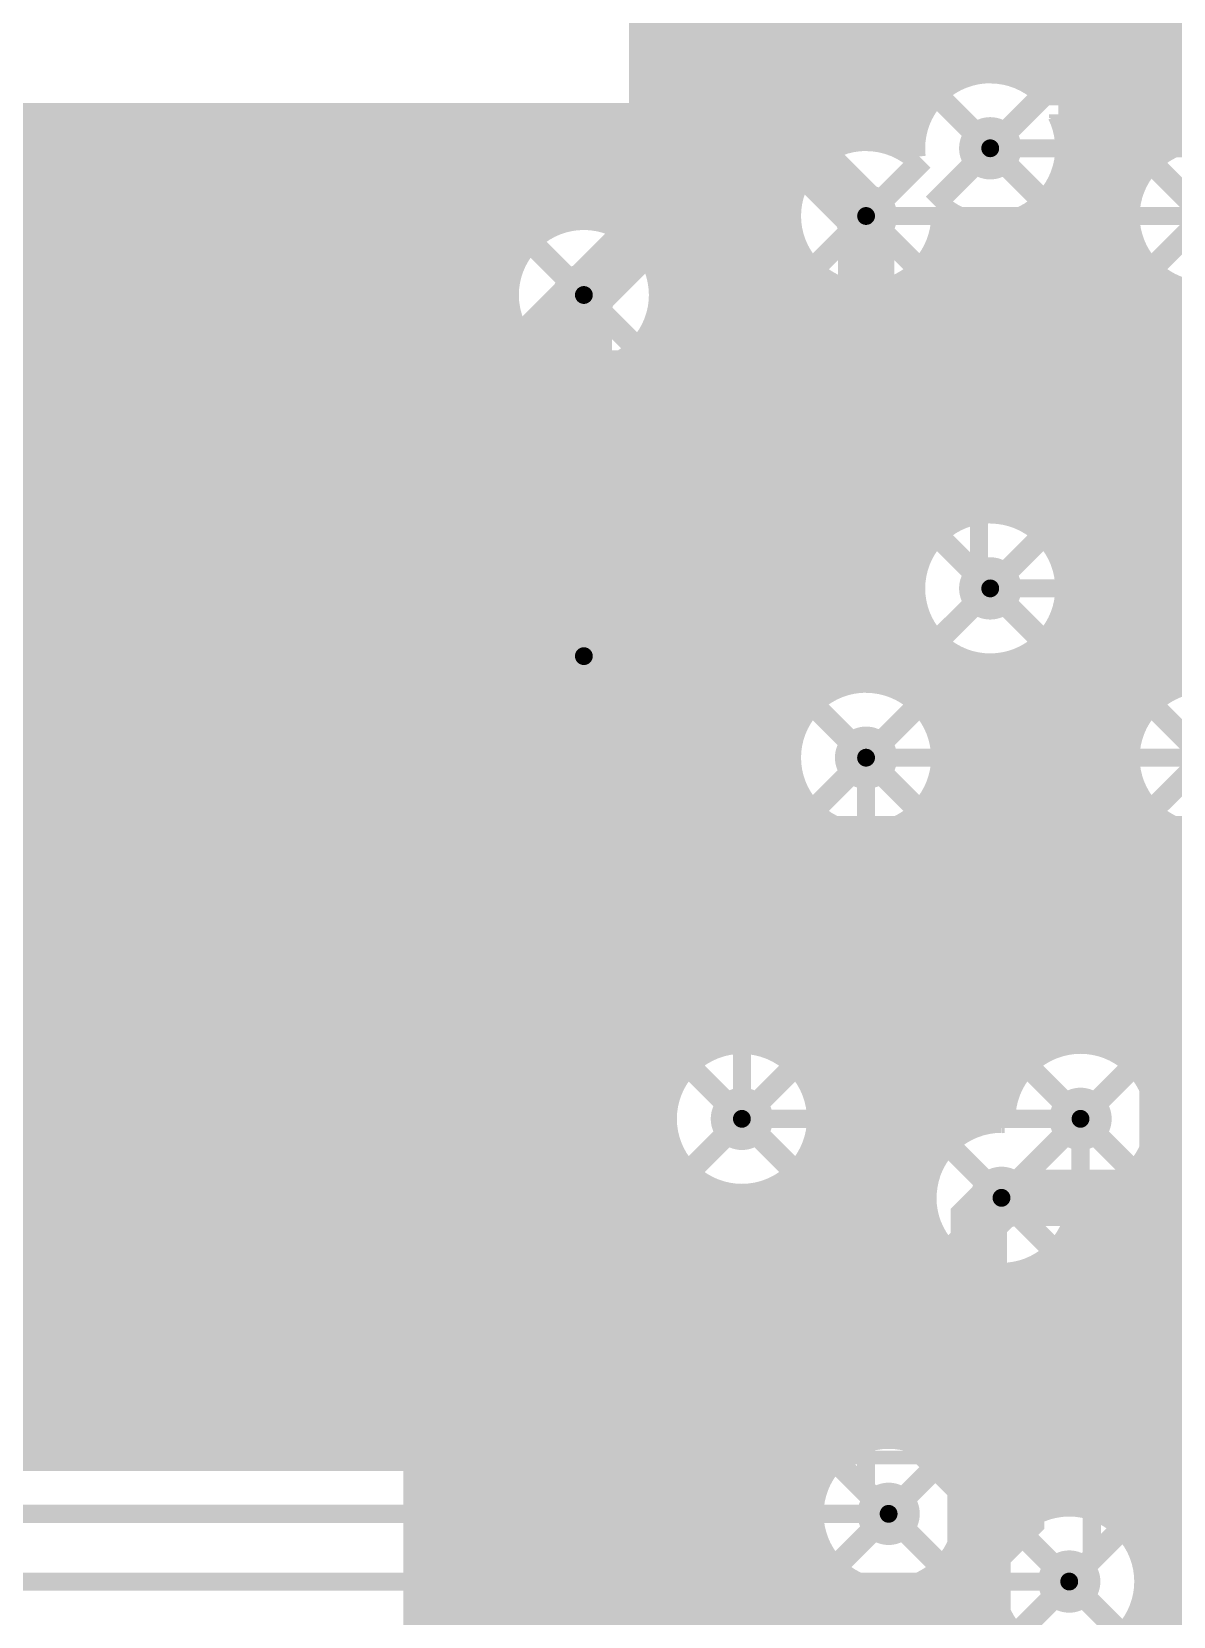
# Model space of a CAD drawing. Extents: x -18 to 155, y -91 to 215.
# Drawn here: x 41.41 to 54.26, y 134.61 to 152.44 of the extents above; entities that cross this region are included whole.
import ezdxf

# ---------------------------------------------------------------- set-up
doc = ezdxf.new("R2010")
doc.units = 0
doc.header["$MEASUREMENT"] = 0
doc.layers.get('0').update_dxf_attribs({"linetype": 'CONTINUOUS'})
for name, color, linetype in [('25-334-0_BOT', 7, 'CONTINUOUS'), ('25-334-0_DRD', 7, 'CONTINUOUS'), ('25-334-0_DRL', 2, 'CONTINUOUS'), ('25-334-0_IN1', 4, 'CONTINUOUS'), ('25-334-0_IN2', 3, 'CONTINUOUS'), ('25-334-0_SMT', 10, 'CONTINUOUS'), ('25-334-0_SPT', 14, 'CONTINUOUS'), ('25-334-0_SST', 12, 'CONTINUOUS'), ('25-334-0_TOP', 11, 'CONTINUOUS'), ('THRUHOLE_TAP', 15, 'CONTINUOUS')]:
    doc.layers.add(name, color=color, linetype=linetype)

# ---------------------------------------------------------------- blocks, each defined once
blk = doc.blocks.new('ROUND_67')
at = {"const_width": 0.35052}
blk.add_lwpolyline([(-0.17526, 0, 1), (0.17526, 0, 1)], format="xyb", close=True, dxfattribs=at)
blk = doc.blocks.new('ROUND_88')
at = {"const_width": 0.10033}
blk.add_lwpolyline([(-0.050164, 0, 1), (0.050164, 0, 1)], format="xyb", close=True, dxfattribs=at)
blk = doc.blocks.new('ROUND_89')
at = {"const_width": 0.10033}
blk.add_lwpolyline([(-0.050164, 0, 1), (0.050164, 0, 1)], format="xyb", close=True, dxfattribs=at)
blk = doc.blocks.new('ROUND_70')
at = {"const_width": 0.35052}
blk.add_lwpolyline([(-0.17526, 0, 1), (0.17526, 0, 1)], format="xyb", close=True, dxfattribs=at)
blk = doc.blocks.new('ROUND_72')
at = {"const_width": 0.35052}
blk.add_lwpolyline([(-0.17526, 0, 1), (0.17526, 0, 1)], format="xyb", close=True, dxfattribs=at)
blk = doc.blocks.new('RECTANGLE_5')
blk.add_solid([(0.4826, 0.4064), (0.4826, -0.4064), (-0.4826, 0.4064), (-0.4826, -0.4064)])
blk = doc.blocks.new('OBLONG_52')
at = {"const_width": 0.65024}
blk.add_lwpolyline([(0, 0.50038), (0, -0.50038)], dxfattribs=at)
at = {"const_width": 0.32512}
for points in [[(-0.16256, 0.50038, 1), (0.16256, 0.50038, 1)], [(-0.16256, -0.50038, 1), (0.16256, -0.50038, 1)]]:
    blk.add_lwpolyline(points, format="xyb", close=True, dxfattribs=at)
blk = doc.blocks.new('ROUND_77')
at = {"const_width": 0.10033}
blk.add_lwpolyline([(-0.050164, 0, 1), (0.050164, 0, 1)], format="xyb", close=True, dxfattribs=at)

msp = doc.modelspace()

# ---------------------------------------------------------------- linework, layer by layer
at = {"layer": '25-334-0_BOT'}
for points, const_width in [([(48.4632, 183.24576), (48.4632, 149.65934)], 0.254), ([(48.6918, 183.10352), (48.6918, 140.68806)], 0.254), ([(48.26, 182.499), (48.26, 150.876)], 0.254), ([(48.9204, 182.44058), (48.9204, 140.91666)], 0.254), ([(49.149, 182.18912), (49.149, 141.02588)], 0.254), ([(51.6636, 173.1645), (51.6636, 151.80056)], 0.254), ([(51.8922, 168.2115), (51.8922, 151.9301)], 0.254), ([(52.1208, 167.86098), (52.1208, 151.98344)], 0.254), ([(52.3494, 167.64254), (52.3494, 151.97328)], 0.254), ([(49.3776, 163.41344), (49.3776, 141.06398)], 0.254), ([(49.6062, 163.10356), (49.6062, 141.04112)], 0.254), ([(49.8348, 162.96132), (49.8348, 140.94968)], 0.254), ([(54.1782, 158.05912), (54.1782, 151.7396)], 0.254), ([(52.578, 157.8483), (52.578, 151.89708)], 0.254), ([(52.8066, 157.5689), (52.8066, 151.7396)], 0.254), ([(53.9496, 157.63748), (53.9496, 151.7396)], 0.254), ([(53.0352, 157.43936), (53.0352, 151.7396)], 0.254), ([(53.2638, 157.38856), (53.2638, 151.7396)], 0.254), ([(53.4924, 157.39872), (53.4924, 151.7396)], 0.254), ([(53.721, 157.47238), (53.721, 151.7396)], 0.254), ([(50.0634, 156.78658), (50.0634, 150.80742)], 0.254), ([(51.435, 156.64942), (51.435, 151.5237)], 0.254), ([(50.292, 156.53512), (50.292, 151.05888)], 0.254), ([(51.2064, 156.46908), (51.2064, 151.12238)], 0.254), ([(50.5206, 156.41574), (50.5206, 151.17826)], 0.254), ([(50.7492, 156.37002), (50.7492, 151.22398)], 0.254), ([(50.9778, 156.3878), (50.9778, 151.2062)], 0.254), ([(114.427, 152.5016), (48.26, 152.5016)], 0.254), ([(114.427, 152.273), (48.26, 152.273)], 0.254), ([(114.427, 152.0444), (48.26, 152.0444)], 0.254), ([(51.68138, 151.8158), (48.26, 151.8158)], 0.254), ([(56.50738, 151.8158), (52.71262, 151.8158)], 0.254), ([(56.41848, 151.7396), (52.79898, 151.7396)], 0.254), ([(51.47056, 151.5872), (48.26, 151.5872)], 0.254), ([(51.36896, 151.3586), (48.26, 151.3586)], 0.254), ([(50.4063, 151.13), (48.26, 151.13)], 0.254), ([(51.33848, 151.13), (51.1937, 151.13)], 0.254), ([(57.023, 151.13), (52.197, 151.13)], 0.2032), ([(48.26, 150.876), (47.71644, 150.33244)], 0.254), ([(48.2346, 150.8506), (48.2346, 150.08098)], 0.254), ([(50.1269, 150.9014), (48.26, 150.9014)], 0.254), ([(48.006, 150.622), (48.006, 150.24608)], 0.254), ([(49.99736, 150.6728), (48.0568, 150.6728)], 0.254), ([(47.7774, 150.3934), (47.7774, 150.32228)], 0.254), ([(49.94656, 150.4442), (47.8282, 150.4442)], 0.254), ([(49.95672, 150.2156), (48.06442, 150.2156)], 0.254), ([(54.61, 150.368), (50.8, 150.368)], 0.2032), ([(50.03038, 149.987), (48.31588, 149.987)], 0.254), ([(50.0634, 149.92858), (50.0634, 144.71142)], 0.254), ([(50.19548, 149.7584), (48.43526, 149.7584)], 0.254), ([(50.292, 149.67712), (50.292, 144.96288)], 0.254), ([(54.00548, 149.7584), (51.40198, 149.7584)], 0.254), ([(54.00548, 149.7584), (51.40198, 149.7584)], 0.254), ([(51.435, 149.7584), (51.435, 146.5707)], 0.254), ([(51.6636, 149.7584), (51.6636, 146.84756)], 0.254), ([(51.8922, 149.7584), (51.8922, 146.9771)], 0.254), ([(52.1208, 149.7584), (52.1208, 147.03044)], 0.254), ([(52.3494, 149.7584), (52.3494, 147.02028)], 0.254), ([(52.578, 149.7584), (52.578, 146.94408)], 0.254), ([(52.8066, 149.7584), (52.8066, 146.7866)], 0.254), ([(53.0352, 149.7584), (53.0352, 146.7866)], 0.254), ([(53.2638, 149.7584), (53.2638, 146.7866)], 0.254), ([(53.4924, 149.7584), (53.4924, 146.7866)], 0.254), ([(53.721, 149.7584), (53.721, 146.7866)], 0.254), ([(53.9496, 149.7584), (53.9496, 146.7866)], 0.254), ([(50.61712, 149.5298), (48.48098, 149.5298)], 0.254), ([(50.5206, 149.55774), (50.5206, 145.08226)], 0.254), ([(50.7492, 149.51202), (50.7492, 145.12798)], 0.254), ([(50.9778, 149.5298), (50.9778, 145.1102)], 0.254), ([(54.42712, 149.5298), (50.98034, 149.5298)], 0.254), ([(51.2064, 149.61108), (51.2064, 145.02638)], 0.254), ([(54.1782, 149.62632), (54.1782, 146.7866)], 0.254), ([(46.77156, 149.38756), (45.72, 148.336)], 0.254), ([(46.6344, 149.2504), (46.6344, 114.34318)], 0.254), ([(46.7868, 149.3012), (46.6852, 149.3012)], 0.254), ([(64.67602, 149.3012), (48.4632, 149.3012)], 0.254), ([(48.4632, 149.29612), (48.4632, 133.83768)], 0.254), ([(46.4058, 149.0218), (46.4058, 114.16538)], 0.254), ([(46.86808, 149.0726), (46.4566, 149.0726)], 0.254), ([(46.863, 149.0853), (46.863, 125.4887)], 0.254), ([(64.72174, 149.0726), (48.37938, 149.0726)], 0.254), ([(46.1772, 148.7932), (46.1772, 91.71432)], 0.254), ([(47.04842, 148.844), (46.228, 148.844)], 0.254), ([(47.0916, 148.8059), (47.0916, 125.76556)], 0.254), ([(64.84112, 148.844), (48.20158, 148.844)], 0.254), ([(48.2346, 148.87448), (48.2346, 133.6421)], 0.254), ([(64.77508, 148.6154), (45.9994, 148.6154)], 0.254), ([(47.3202, 148.67636), (47.3202, 125.8951)], 0.254), ([(47.5488, 148.62556), (47.5488, 125.94844)], 0.254), ([(47.7774, 148.63572), (47.7774, 125.93828)], 0.254), ([(48.006, 148.70938), (48.006, 125.86208)], 0.254), ([(45.9486, 148.5646), (45.9486, 81.407)], 0.254), ([(45.72, 148.336), (45.72, 81.407)], 0.254), ([(64.6938, 148.3868), (45.7708, 148.3868)], 0.254), ([(64.67602, 148.1582), (45.72, 148.1582)], 0.254), ([(64.72174, 147.9296), (45.72, 147.9296)], 0.254), ([(64.84112, 147.701), (45.72, 147.701)], 0.254), ([(65.09258, 147.4724), (45.72, 147.4724)], 0.254), ([(89.7636, 147.2438), (45.72, 147.2438)], 0.254), ([(52.01412, 147.0152), (45.72, 147.0152)], 0.254), ([(61.10732, 147.0152), (52.37734, 147.0152)], 0.254), ([(51.59248, 146.7866), (45.72, 146.7866)], 0.254), ([(60.68568, 146.7866), (52.79898, 146.7866)], 0.254), ([(60.68568, 146.7866), (52.79898, 146.7866)], 0.254), ([(51.42738, 146.558), (45.72, 146.558)], 0.254), ([(51.35372, 146.3294), (45.72, 146.3294)], 0.254), ([(51.34356, 146.1008), (45.72, 146.1008)], 0.254), ([(61.2902, 146.177), (52.197, 146.177)], 0.2032), ([(51.39436, 145.8722), (45.72, 145.8722)], 0.254), ([(51.435, 145.7833), (51.435, 144.8816)], 0.254), ([(51.5239, 145.6436), (45.72, 145.6436)], 0.254), ([(60.68568, 145.5674), (52.79898, 145.5674)], 0.254), ([(52.8066, 145.5674), (52.8066, 144.8816)], 0.254), ([(53.0352, 145.5674), (53.0352, 144.8816)], 0.254), ([(53.2638, 145.5674), (53.2638, 144.8816)], 0.254), ([(53.4924, 145.5674), (53.4924, 144.8816)], 0.254), ([(53.721, 145.5674), (53.721, 144.8816)], 0.254), ([(53.9496, 145.5674), (53.9496, 144.8816)], 0.254), ([(54.1782, 145.5674), (54.1782, 145.01368)], 0.254), ([(51.8033, 145.415), (45.72, 145.415)], 0.254), ([(51.6636, 145.5039), (51.6636, 144.8816)], 0.254), ([(52.578, 145.40738), (52.578, 144.8816)], 0.254), ([(60.8965, 145.415), (52.5907, 145.415)], 0.254), ([(51.8922, 145.37436), (51.8922, 144.8816)], 0.254), ([(52.1208, 145.32356), (52.1208, 144.8816)], 0.254), ([(52.3494, 145.33372), (52.3494, 144.8816)], 0.254), ([(94.4118, 145.1864), (45.72, 145.1864)], 0.254), ([(50.28438, 144.9578), (45.72, 144.9578)], 0.254), ([(54.09438, 144.9578), (51.31562, 144.9578)], 0.254), ([(54.00548, 144.8816), (51.40198, 144.8816)], 0.254), ([(50.07356, 144.7292), (45.72, 144.7292)], 0.254), ([(49.97196, 144.5006), (45.72, 144.5006)], 0.254), ([(49.94148, 144.272), (45.72, 144.272)], 0.254), ([(54.61, 144.272), (50.8, 144.272)], 0.2032), ([(49.97196, 144.0434), (45.72, 144.0434)], 0.254), ([(50.07356, 143.8148), (45.72, 143.8148)], 0.254), ([(50.0634, 143.83258), (50.0634, 140.8176)], 0.254), ([(54.00548, 143.6624), (51.40198, 143.6624)], 0.254), ([(51.435, 143.6624), (51.435, 140.8176)], 0.254), ([(51.6636, 143.6624), (51.6636, 140.8176)], 0.254), ([(51.8922, 143.6624), (51.8922, 140.8176)], 0.254), ([(52.1208, 143.6624), (52.1208, 140.8176)], 0.254), ([(52.3494, 143.6624), (52.3494, 140.8176)], 0.254), ([(52.578, 143.6624), (52.578, 140.8176)], 0.254), ([(52.8066, 143.6624), (52.8066, 140.96238)], 0.254), ([(53.0352, 143.6624), (53.0352, 141.0462)], 0.254), ([(53.2638, 143.6624), (53.2638, 141.06398)], 0.254), ([(53.4924, 143.6624), (53.4924, 141.01826)], 0.254), ([(53.721, 143.6624), (53.721, 140.89888)], 0.254), ([(53.9496, 143.6624), (53.9496, 140.64742)], 0.254), ([(50.28438, 143.5862), (45.72, 143.5862)], 0.254), ([(50.292, 143.58112), (50.292, 140.8176)], 0.254), ([(50.5206, 143.46174), (50.5206, 140.8176)], 0.254), ([(50.9778, 143.4338), (50.9778, 140.8176)], 0.254), ([(51.2064, 143.51508), (51.2064, 140.8176)], 0.254), ([(54.09438, 143.5862), (51.31562, 143.5862)], 0.254), ([(54.1782, 143.53032), (54.1782, 140.1445)], 0.254), ([(78.13548, 143.3576), (45.72, 143.3576)], 0.254), ([(50.7492, 143.41602), (50.7492, 140.8176)], 0.254), ([(62.3443, 143.129), (45.72, 143.129)], 0.254), ([(62.11062, 142.9004), (45.72, 142.9004)], 0.254), ([(61.99886, 142.6718), (45.72, 142.6718)], 0.254), ([(61.96076, 142.4432), (45.72, 142.4432)], 0.254), ([(61.98362, 142.2146), (45.72, 142.2146)], 0.254), ([(62.07252, 141.986), (45.72, 141.986)], 0.254), ([(62.26556, 141.7574), (45.72, 141.7574)], 0.254), ([(75.96632, 141.5288), (45.72, 141.5288)], 0.254), ([(75.87488, 141.3002), (45.72, 141.3002)], 0.254), ([(58.36158, 141.0716), (45.72, 141.0716)], 0.254), ([(48.82642, 140.843), (45.72, 140.843)], 0.254), ([(52.63642, 140.843), (49.97958, 140.843)], 0.254), ([(52.60848, 140.8176), (50.00498, 140.8176)], 0.254), ([(58.11012, 140.843), (53.78958, 140.843)], 0.254), ([(48.64608, 140.6144), (45.72, 140.6144)], 0.254), ([(57.99074, 140.6144), (53.96738, 140.6144)], 0.254), ([(48.5648, 140.3858), (45.72, 140.3858)], 0.254), ([(57.94502, 140.3858), (54.0512, 140.3858)], 0.254), ([(48.54702, 140.1572), (45.72, 140.1572)], 0.254), ([(49.403, 140.208), (53.213, 140.208)], 0.2032), ([(54.06898, 140.1445), (54.07133, 140.208)], 0.254), ([(57.9628, 140.1572), (54.06898, 140.1572)], 0.254), ([(55.245, 140.1445), (54.06898, 140.1445)], 0.254), ([(48.59274, 139.9286), (45.72, 139.9286)], 0.254), ([(48.71212, 139.7), (45.72, 139.7)], 0.254), ([(48.6918, 139.72794), (48.6918, 133.92912)], 0.254), ([(48.9204, 139.49934), (48.9204, 133.95198)], 0.254), ([(51.51374, 139.5984), (50.00498, 139.5984)], 0.254), ([(50.0634, 139.5984), (50.0634, 133.7056)], 0.254), ([(50.292, 139.5984), (50.292, 136.1567)], 0.254), ([(50.5206, 139.5984), (50.5206, 136.43356)], 0.254), ([(50.7492, 139.5984), (50.7492, 136.5631)], 0.254), ([(50.9778, 139.5984), (50.9778, 136.61644)], 0.254), ([(51.2064, 139.5984), (51.2064, 136.60628)], 0.254), ([(51.435, 139.5984), (51.435, 136.53008)], 0.254), ([(55.88, 138.684), (55.245, 139.319), (52.324, 139.319)], 0.635), ([(48.96358, 139.4714), (45.72, 139.4714)], 0.254), ([(49.149, 139.38758), (49.149, 133.91388)], 0.254), ([(49.3776, 139.34948), (49.3776, 133.80466)], 0.254), ([(49.6062, 139.37488), (49.6062, 133.7056)], 0.254), ([(49.8348, 139.46632), (49.8348, 133.7056)], 0.254), ([(51.48072, 139.4714), (49.84242, 139.4714)], 0.254), ([(51.47056, 139.2428), (45.72, 139.2428)], 0.254), ([(51.52136, 139.0142), (45.72, 139.0142)], 0.254), ([(51.6509, 138.7856), (45.72, 138.7856)], 0.254), ([(51.6636, 138.77036), (51.6636, 136.36498)], 0.254), ([(51.9303, 138.557), (45.72, 138.557)], 0.254), ([(51.8922, 138.57732), (51.8922, 135.94334)], 0.254), ([(52.1208, 138.48588), (52.1208, 133.7056)], 0.254), ([(52.3494, 138.46048), (52.3494, 135.44042)], 0.254), ([(54.9021, 138.4935), (52.55514, 138.4935)], 0.254), ([(52.578, 138.4935), (52.578, 135.69188)], 0.254), ([(52.8066, 138.4935), (52.8066, 135.81126)], 0.254), ([(53.0352, 138.4935), (53.0352, 135.85698)], 0.254), ([(53.2638, 138.4935), (53.2638, 135.8392)], 0.254), ([(53.4924, 138.4935), (53.4924, 135.75538)], 0.254), ([(53.721, 138.4935), (53.721, 135.57758)], 0.254), ([(53.9496, 138.4935), (53.9496, 133.53542)], 0.254), ([(54.1782, 138.4935), (54.1782, 122.58802)], 0.254), ([(55.0672, 138.3284), (45.72, 138.3284)], 0.254), ([(55.25262, 138.0998), (45.72, 138.0998)], 0.254), ([(55.60568, 137.8712), (45.72, 137.8712)], 0.254), ([(64.44742, 137.6426), (45.72, 137.6426)], 0.254), ([(64.1985, 137.414), (45.72, 137.414)], 0.254), ([(64.07912, 137.1854), (45.72, 137.1854)], 0.254), ([(64.03594, 136.9568), (45.72, 136.9568)], 0.254), ([(64.05372, 136.7282), (45.72, 136.7282)], 0.254), ([(50.61458, 136.4996), (45.72, 136.4996)], 0.254), ([(64.14008, 136.4996), (51.49342, 136.4996)], 0.254), ([(50.36312, 136.271), (45.72, 136.271)], 0.254), ([(64.32042, 136.271), (51.74488, 136.271)], 0.254), ([(50.24374, 136.0424), (45.72, 136.0424)], 0.254), ([(78.34376, 136.0424), (51.86426, 136.0424)], 0.254), ([(50.19802, 135.8138), (45.72, 135.8138)], 0.254), ([(52.81168, 135.8138), (51.90998, 135.8138)], 0.254), ([(78.31328, 135.8138), (53.36032, 135.8138)], 0.254), ([(50.2158, 135.5852), (45.72, 135.5852)], 0.254), ([(52.45862, 135.5852), (51.8922, 135.5852)], 0.254), ([(51.8922, 135.58012), (51.8922, 133.7056)], 0.254), ([(78.34376, 135.5852), (53.71338, 135.5852)], 0.254), ([(50.29708, 135.3566), (45.72, 135.3566)], 0.254), ([(50.292, 135.3693), (50.292, 133.7056)], 0.254), ([(52.30622, 135.3566), (51.80838, 135.3566)], 0.254), ([(78.44536, 135.3566), (53.86578, 135.3566)], 0.254), ([(50.47742, 135.128), (45.72, 135.128)], 0.254), ([(50.5206, 135.0899), (50.5206, 133.7056)], 0.254), ([(52.23764, 135.128), (51.63058, 135.128)], 0.254), ([(51.6636, 135.15848), (51.6636, 133.7056)], 0.254), ([(78.65618, 135.128), (53.93436, 135.128)], 0.254), ([(52.2351, 134.8994), (45.72, 134.8994)], 0.254), ([(50.7492, 134.96036), (50.7492, 133.7056)], 0.254), ([(50.9778, 134.90956), (50.9778, 133.7056)], 0.254), ([(51.2064, 134.91972), (51.2064, 133.7056)], 0.254), ([(51.435, 134.99338), (51.435, 133.7056)], 0.254), ([(85.5091, 134.8994), (53.9369, 134.8994)], 0.254), ([(52.29352, 134.6708), (45.72, 134.6708)], 0.254), ([(52.3494, 134.56158), (52.3494, 133.7056)], 0.254), ([(85.94344, 134.6708), (53.87594, 134.6708)], 0.254)]:
    msp.add_lwpolyline(points, dxfattribs=dict(at, const_width=const_width))
at = {"layer": '25-334-0_BOT', "const_width": 0.254}
for points in [[(52.197, 151.98852, 0.4142136), (51.33848, 151.13)], [(52.79898, 151.7396, 0.1972784), (52.197, 151.98673)], [(50.8, 151.22652, 0.4142136), (49.94148, 150.368)], [(51.34356, 151.03094, 0.1734002), (50.8, 151.22529)], [(51.33848, 151.13, 0.0288968), (51.3442, 151.03101)], [(48.48352, 149.479, 0.3832869), (47.71644, 150.33244)], [(48.48352, 149.479, 0.3832869), (47.71644, 150.33244)], [(49.94148, 150.368, 0.4142136), (50.8, 149.50948)], [(50.8, 149.50948, 0.1972779), (51.40324, 149.75713)], [(54.00548, 149.7584, 0.1978252), (54.61, 149.50948)], [(46.77156, 149.38756, 0.3832862), (47.625, 148.62048)], [(46.77156, 149.38756, 0.3832862), (47.625, 148.62048)], [(47.625, 148.62048, 0.4142136), (48.48352, 149.479)], [(47.625, 148.62048, 0.4142136), (48.48352, 149.479)], [(52.197, 147.03552, 0.4142136), (51.33848, 146.177)], [(52.79898, 146.7866, 0.1972784), (52.197, 147.03373)], [(51.33848, 146.177, 0.4142136), (52.197, 145.31848)], [(52.197, 145.31848, 0.1972779), (52.80024, 145.56613)], [(50.8, 145.13052, 0.4142136), (49.94148, 144.272)], [(51.40198, 144.8816, 0.1972784), (50.8, 145.12873)], [(54.61, 145.13052, 0.1978252), (54.00548, 144.8816)], [(49.94148, 144.272, 0.4142136), (50.8, 143.41348)], [(50.8, 143.41348, 0.1972779), (51.40324, 143.66113)], [(54.00548, 143.6624, 0.1978252), (54.61, 143.41348)], [(49.403, 141.06652, 0.4142136), (48.54448, 140.208)], [(50.00498, 140.8176, 0.1972784), (49.403, 141.06473)], [(53.213, 141.06652, 0.1978252), (52.60848, 140.8176)], [(54.07152, 140.208, 0.4142136), (53.213, 141.06652)], [(48.54448, 140.208, 0.4142136), (49.403, 139.34948)], [(49.403, 139.34948, 0.1972779), (50.00624, 139.59713)], [(51.51374, 139.5984, 0.0832061), (51.46692, 139.319)], [(51.46548, 139.319, 0.4142136), (52.324, 138.46048)], [(52.324, 138.46048, 0.068358), (52.55548, 138.49227)], [(51.054, 136.62152, 0.4142136), (50.19548, 135.763)], [(51.91252, 135.763, 0.4142136), (51.054, 136.62152)], [(50.19548, 135.763, 0.4142136), (51.054, 134.90448)], [(51.054, 134.90448, 0.4142136), (51.91252, 135.763)], [(53.086, 135.85952, 0.4142136), (52.22748, 135.001)], [(53.94452, 135.001, 0.4142136), (53.086, 135.85952)], [(52.22748, 135.001, 0.4142136), (53.086, 134.14248)], [(53.086, 134.14248, 0.4142136), (53.94452, 135.001)]]:
    msp.add_lwpolyline(points, format="xyb", dxfattribs=at)
at = {"layer": '25-334-0_DRD', "const_width": 0.254}
for points in [[(52.832, 151.765), (51.562, 150.495)], [(52.832, 150.495), (51.562, 151.765)], [(51.435, 151.003), (50.165, 149.733)], [(51.435, 149.733), (50.165, 151.003)], [(55.245, 151.003), (53.975, 149.733)], [(55.245, 149.733), (53.975, 151.003)], [(48.26, 150.114), (46.99, 148.844)], [(48.26, 148.844), (46.99, 150.114)], [(48.26, 150.114), (46.99, 148.844)], [(48.26, 148.844), (46.99, 150.114)], [(52.832, 146.812), (51.562, 145.542)], [(52.832, 145.542), (51.562, 146.812)], [(48.26, 146.05), (46.99, 144.78)], [(48.26, 144.78), (46.99, 146.05)], [(48.26, 146.05), (46.99, 144.78)], [(48.26, 144.78), (46.99, 146.05)], [(51.435, 144.907), (50.165, 143.637)], [(51.435, 143.637), (50.165, 144.907)], [(55.245, 144.907), (53.975, 143.637)], [(55.245, 143.637), (53.975, 144.907)], [(50.038, 140.843), (48.768, 139.573)], [(50.038, 139.573), (48.768, 140.843)], [(53.848, 140.843), (52.578, 139.573)], [(53.848, 139.573), (52.578, 140.843)], [(52.959, 139.954), (51.689, 138.684)], [(52.959, 138.684), (51.689, 139.954)], [(51.689, 136.398), (50.419, 135.128)], [(51.689, 135.128), (50.419, 136.398)], [(53.721, 135.636), (52.451, 134.366)], [(53.721, 134.366), (52.451, 135.636)]]:
    msp.add_lwpolyline(points, dxfattribs=at)
at = {"layer": '25-334-0_IN1'}
for points, const_width in [([(51.42738, 151.511), (29.972, 151.511)], 0.254), ([(41.3258, 151.511), (41.3258, 136.3726)], 0.254), ([(41.5544, 151.511), (41.5544, 136.3726)], 0.254), ([(41.783, 151.511), (41.783, 136.3726)], 0.254), ([(42.0116, 151.511), (42.0116, 136.3726)], 0.254), ([(42.2402, 151.511), (42.2402, 136.3726)], 0.254), ([(42.4688, 151.511), (42.4688, 136.3726)], 0.254), ([(42.6974, 151.511), (42.6974, 136.3726)], 0.254), ([(42.926, 151.511), (42.926, 136.3726)], 0.254), ([(43.1546, 151.511), (43.1546, 136.3726)], 0.254), ([(43.3832, 151.511), (43.3832, 136.3726)], 0.254), ([(43.6118, 151.511), (43.6118, 136.3726)], 0.254), ([(43.8404, 151.511), (43.8404, 136.3726)], 0.254), ([(44.069, 151.511), (44.069, 136.3726)], 0.254), ([(44.2976, 151.511), (44.2976, 136.3726)], 0.254), ([(44.5262, 151.511), (44.5262, 136.3726)], 0.254), ([(44.7548, 151.511), (44.7548, 136.3726)], 0.254), ([(44.9834, 151.511), (44.9834, 136.3726)], 0.254), ([(45.212, 151.511), (45.212, 136.3726)], 0.254), ([(45.4406, 151.511), (45.4406, 136.3726)], 0.254), ([(45.6692, 151.511), (45.6692, 136.3726)], 0.254), ([(45.8978, 151.511), (45.8978, 136.3726)], 0.254), ([(46.1264, 151.511), (46.1264, 136.3726)], 0.254), ([(46.355, 151.511), (46.355, 136.3726)], 0.254), ([(46.5836, 151.511), (46.5836, 136.3726)], 0.254), ([(46.8122, 151.511), (46.8122, 149.75332)], 0.254), ([(47.0408, 151.511), (47.0408, 150.10638)], 0.254), ([(47.2694, 151.511), (47.2694, 150.25878)], 0.254), ([(47.498, 151.511), (47.498, 150.32736)], 0.254), ([(47.7266, 151.511), (47.7266, 150.3299)], 0.254), ([(47.9552, 151.511), (47.9552, 150.26894)], 0.254), ([(48.1838, 151.511), (48.1838, 150.12924)], 0.254), ([(48.4124, 151.511), (48.4124, 149.81936)], 0.254), ([(48.641, 151.511), (48.641, 140.6017)], 0.254), ([(48.8696, 151.511), (48.8696, 140.87856)], 0.254), ([(49.0982, 151.511), (49.0982, 141.0081)], 0.254), ([(49.3268, 151.511), (49.3268, 141.06144)], 0.254), ([(49.5554, 151.511), (49.5554, 141.05128)], 0.254), ([(49.784, 151.511), (49.784, 140.97508)], 0.254), ([(50.0126, 151.511), (50.0126, 150.70836)], 0.254), ([(50.2412, 151.511), (50.2412, 151.01824)], 0.254), ([(50.4698, 151.511), (50.4698, 151.15794)], 0.254), ([(50.6984, 151.511), (50.6984, 151.2189)], 0.254), ([(50.927, 151.511), (50.927, 151.21636)], 0.254), ([(51.1556, 151.511), (51.1556, 151.14778)], 0.254), ([(51.3842, 151.511), (51.3842, 151.40432)], 0.254), ([(56.25338, 151.511), (52.96408, 151.511)], 0.254), ([(52.9844, 151.511), (52.9844, 151.47036)], 0.254), ([(53.213, 151.511), (53.213, 141.06652)], 0.254), ([(53.4416, 151.511), (53.4416, 141.0335)], 0.254), ([(53.6702, 151.511), (53.6702, 140.93444)], 0.254), ([(53.8988, 151.511), (53.8988, 150.84806)], 0.254), ([(54.1274, 151.511), (54.1274, 151.07666)], 0.254), ([(54.356, 151.511), (54.356, 151.18588)], 0.254), ([(51.36896, 151.3586), (-3.937, 151.3586)], 0.254), ([(56.19496, 151.3586), (53.0225, 151.3586)], 0.254), ([(50.4063, 151.13), (-3.937, 151.13)], 0.254), ([(51.33848, 151.13), (51.1937, 151.13)], 0.254), ([(54.2163, 151.13), (53.05552, 151.13)], 0.254), ([(50.1269, 150.9014), (-3.937, 150.9014)], 0.254), ([(52.9844, 150.78964), (52.9844, 146.51736)], 0.254), ([(53.9369, 150.9014), (53.0225, 150.9014)], 0.254), ([(49.99736, 150.6728), (-3.937, 150.6728)], 0.254), ([(53.80736, 150.6728), (52.92344, 150.6728)], 0.254), ([(49.94656, 150.4442), (-3.937, 150.4442)], 0.254), ([(51.68138, 150.4442), (51.65344, 150.4442)], 0.254), ([(53.75656, 150.4442), (52.71262, 150.4442)], 0.254), ([(52.7558, 150.47976), (52.7558, 146.82724)], 0.254), ([(47.18558, 150.2156), (-3.937, 150.2156)], 0.254), ([(49.95672, 150.2156), (48.06442, 150.2156)], 0.254), ([(53.76672, 150.2156), (51.64328, 150.2156)], 0.254), ([(51.8414, 150.35022), (51.8414, 146.95678)], 0.254), ([(52.07, 150.28164), (52.07, 147.02536)], 0.254), ([(52.2986, 150.2791), (52.2986, 147.0279)], 0.254), ([(52.5272, 150.33752), (52.5272, 146.96694)], 0.254), ([(50.0126, 150.02764), (50.0126, 144.61236)], 0.254), ([(51.6128, 150.09368), (51.6128, 146.80438)], 0.254), ([(46.93412, 149.987), (-3.937, 149.987)], 0.254), ([(50.03038, 149.987), (48.31588, 149.987)], 0.254), ([(53.84038, 149.987), (51.56708, 149.987)], 0.254), ([(53.8988, 149.88794), (53.8988, 144.75206)], 0.254), ([(46.81474, 149.7584), (-3.937, 149.7584)], 0.254), ([(50.19548, 149.7584), (48.43526, 149.7584)], 0.254), ([(50.2412, 149.71776), (50.2412, 144.92224)], 0.254), ([(51.3842, 149.74062), (51.3842, 146.45132)], 0.254), ([(54.00548, 149.7584), (51.40198, 149.7584)], 0.254), ([(46.76902, 149.5298), (-3.937, 149.5298)], 0.254), ([(50.61712, 149.5298), (48.48098, 149.5298)], 0.254), ([(50.4698, 149.57552), (50.4698, 145.06194)], 0.254), ([(50.6984, 149.5171), (50.6984, 145.1229)], 0.254), ([(50.927, 149.51964), (50.927, 145.12036)], 0.254), ([(54.42712, 149.5298), (50.98034, 149.5298)], 0.254), ([(51.1556, 149.58822), (51.1556, 145.05178)], 0.254), ([(54.1274, 149.65934), (54.1274, 144.98066)], 0.254), ([(54.356, 149.54758), (54.356, 145.08988)], 0.254), ([(46.7868, 149.3012), (-3.937, 149.3012)], 0.254), ([(46.8122, 149.20468), (46.8122, 136.3726)], 0.254), ([(48.4124, 149.13864), (48.4124, 136.3726)], 0.254), ([(64.67602, 149.3012), (48.4632, 149.3012)], 0.254), ([(46.86808, 149.0726), (-3.937, 149.0726)], 0.254), ([(64.72174, 149.0726), (48.37938, 149.0726)], 0.254), ([(47.04842, 148.844), (-3.937, 148.844)], 0.254), ([(47.0408, 148.85162), (47.0408, 136.3726)], 0.254), ([(48.1838, 148.82876), (48.1838, 136.3726)], 0.254), ([(64.84112, 148.844), (48.20158, 148.844)], 0.254), ([(64.77508, 148.6154), (-3.937, 148.6154)], 0.254), ([(47.2694, 148.69922), (47.2694, 136.3726)], 0.254), ([(47.498, 148.63064), (47.498, 136.3726)], 0.254), ([(47.7266, 148.6281), (47.7266, 136.3726)], 0.254), ([(47.9552, 148.68652), (47.9552, 136.3726)], 0.254), ([(64.6938, 148.3868), (-3.937, 148.3868)], 0.254), ([(64.67602, 148.1582), (-3.937, 148.1582)], 0.254), ([(64.72174, 147.9296), (-3.937, 147.9296)], 0.254), ([(64.84112, 147.701), (-3.937, 147.701)], 0.254), ([(65.09258, 147.4724), (-3.937, 147.4724)], 0.254), ([(72.49668, 147.2438), (-3.937, 147.2438)], 0.254), ([(52.01412, 147.0152), (-3.937, 147.0152)], 0.254), ([(61.10732, 147.0152), (52.37734, 147.0152)], 0.254), ([(51.59248, 146.7866), (-3.937, 146.7866)], 0.254), ([(60.68568, 146.7866), (52.79898, 146.7866)], 0.254), ([(51.42738, 146.558), (-3.937, 146.558)], 0.254), ([(60.52058, 146.558), (52.96408, 146.558)], 0.254), ([(51.35372, 146.3294), (-3.937, 146.3294)], 0.254), ([(60.44692, 146.3294), (53.04028, 146.3294)], 0.254), ([(51.34356, 146.1008), (-3.937, 146.1008)], 0.254), ([(60.43676, 146.1008), (53.05044, 146.1008)], 0.254), ([(51.39436, 145.8722), (-3.937, 145.8722)], 0.254), ([(51.3842, 145.90268), (51.3842, 144.89938)], 0.254), ([(52.9844, 145.83664), (52.9844, 141.0335)], 0.254), ([(60.48756, 145.8722), (52.9971, 145.8722)], 0.254), ([(51.5239, 145.6436), (-3.937, 145.6436)], 0.254), ([(60.6171, 145.6436), (52.86756, 145.6436)], 0.254), ([(51.8033, 145.415), (-3.937, 145.415)], 0.254), ([(51.6128, 145.54962), (51.6128, 144.54632)], 0.254), ([(51.8414, 145.39722), (51.8414, 140.02766)], 0.254), ([(52.5272, 145.38452), (52.5272, 140.72362)], 0.254), ([(60.8965, 145.415), (52.5907, 145.415)], 0.254), ([(52.7558, 145.52676), (52.7558, 140.93444)], 0.254), ([(52.07, 145.32864), (52.07, 140.13688)], 0.254), ([(52.2986, 145.3261), (52.2986, 140.17498)], 0.254), ([(72.48652, 145.1864), (-3.937, 145.1864)], 0.254), ([(50.28438, 144.9578), (-3.937, 144.9578)], 0.254), ([(54.09438, 144.9578), (51.31562, 144.9578)], 0.254), ([(50.07356, 144.7292), (-3.937, 144.7292)], 0.254), ([(53.88356, 144.7292), (51.52644, 144.7292)], 0.254), ([(49.97196, 144.5006), (-3.937, 144.5006)], 0.254), ([(53.78196, 144.5006), (51.6255, 144.5006)], 0.254), ([(49.94148, 144.272), (-3.937, 144.272)], 0.254), ([(53.75148, 144.272), (51.65852, 144.272)], 0.254), ([(49.97196, 144.0434), (-3.937, 144.0434)], 0.254), ([(51.6128, 143.99768), (51.6128, 139.79906)], 0.254), ([(53.78196, 144.0434), (51.6255, 144.0434)], 0.254), ([(50.07356, 143.8148), (-3.937, 143.8148)], 0.254), ([(50.0126, 143.93164), (50.0126, 140.80998)], 0.254), ([(53.88356, 143.8148), (51.52644, 143.8148)], 0.254), ([(53.8988, 143.79194), (53.8988, 140.72362)], 0.254), ([(50.2412, 143.62176), (50.2412, 140.38834)], 0.254), ([(51.3842, 143.64462), (51.3842, 136.55294)], 0.254), ([(50.28438, 143.5862), (-3.937, 143.5862)], 0.254), ([(50.4698, 143.47952), (50.4698, 136.39038)], 0.254), ([(50.927, 143.42364), (50.927, 136.61136)], 0.254), ([(51.1556, 143.49222), (51.1556, 136.6139)], 0.254), ([(54.09438, 143.5862), (51.31562, 143.5862)], 0.254), ([(54.1274, 143.56334), (54.1274, 114.50066)], 0.254), ([(54.356, 143.45158), (54.356, 114.60988)], 0.254), ([(72.4789, 143.3576), (-3.937, 143.3576)], 0.254), ([(50.6984, 143.4211), (50.6984, 136.54278)], 0.254), ([(62.3443, 143.129), (-3.937, 143.129)], 0.254), ([(62.11062, 142.9004), (-3.937, 142.9004)], 0.254), ([(61.99886, 142.6718), (-3.937, 142.6718)], 0.254), ([(61.96076, 142.4432), (-3.937, 142.4432)], 0.254), ([(61.98362, 142.2146), (-3.937, 142.2146)], 0.254), ([(62.07252, 141.986), (-3.937, 141.986)], 0.254), ([(62.26556, 141.7574), (-3.937, 141.7574)], 0.254), ([(72.47128, 141.5288), (-3.937, 141.5288)], 0.254), ([(72.46874, 141.3002), (-3.937, 141.3002)], 0.254), ([(58.36158, 141.0716), (-3.937, 141.0716)], 0.254), ([(48.82642, 140.843), (-3.937, 140.843)], 0.254), ([(52.63642, 140.843), (49.97958, 140.843)], 0.254), ([(58.11012, 140.843), (53.78958, 140.843)], 0.254), ([(48.64608, 140.6144), (-3.937, 140.6144)], 0.254), ([(52.45608, 140.6144), (50.15738, 140.6144)], 0.254), ([(57.99074, 140.6144), (53.96738, 140.6144)], 0.254), ([(48.5648, 140.3858), (-3.937, 140.3858)], 0.254), ([(52.3748, 140.3858), (50.2412, 140.3858)], 0.254), ([(57.94502, 140.3858), (54.0512, 140.3858)], 0.254), ([(48.54702, 140.1572), (-3.937, 140.1572)], 0.254), ([(52.14112, 140.1572), (50.25898, 140.1572)], 0.254), ([(52.35448, 140.17498), (52.32411, 140.17336)], 0.254), ([(52.35448, 140.208), (52.35512, 140.17491)], 0.254), ([(57.9628, 140.1572), (54.06898, 140.1572)], 0.254), ([(48.59274, 139.9286), (-3.937, 139.9286)], 0.254), ([(51.71948, 139.9286), (50.21326, 139.9286)], 0.254), ([(50.2412, 140.02512), (50.2412, 136.3726)], 0.254), ([(58.04408, 139.9286), (54.02326, 139.9286)], 0.254), ([(48.71212, 139.7), (-3.937, 139.7)], 0.254), ([(48.641, 139.8143), (48.641, 136.3726)], 0.254), ([(51.55438, 139.7), (50.09388, 139.7)], 0.254), ([(53.8988, 139.69238), (53.8988, 135.27532)], 0.254), ([(58.22442, 139.7), (53.90388, 139.7)], 0.254), ([(48.8696, 139.5349), (48.8696, 136.3726)], 0.254), ([(50.0126, 139.60348), (50.0126, 136.3726)], 0.254), ([(48.96358, 139.4714), (-3.937, 139.4714)], 0.254), ([(49.0982, 139.40536), (49.0982, 136.3726)], 0.254), ([(49.3268, 139.35456), (49.3268, 136.3726)], 0.254), ([(49.5554, 139.36472), (49.5554, 136.3726)], 0.254), ([(49.784, 139.43838), (49.784, 136.3726)], 0.254), ([(51.48072, 139.4714), (49.84242, 139.4714)], 0.254), ([(53.17998, 139.34948), (53.213, 139.34885)], 0.254), ([(53.18252, 139.319), (53.18198, 139.34955)], 0.254), ([(53.213, 139.34948), (53.213, 135.84936)], 0.254), ([(53.4416, 139.37996), (53.4416, 135.78078)], 0.254), ([(55.53964, 139.4714), (53.65242, 139.4714)], 0.254), ([(53.6702, 139.48156), (53.6702, 135.62838)], 0.254), ([(51.47056, 139.2428), (-3.937, 139.2428)], 0.254), ([(55.22976, 139.2428), (53.17744, 139.2428)], 0.254), ([(51.52136, 139.0142), (-3.937, 139.0142)], 0.254), ([(55.08752, 139.0142), (53.1241, 139.0142)], 0.254), ([(51.6509, 138.7856), (-3.937, 138.7856)], 0.254), ([(51.6128, 138.83894), (51.6128, 136.41324)], 0.254), ([(55.0291, 138.7856), (52.99456, 138.7856)], 0.254), ([(51.8414, 138.61034), (51.8414, 136.10336)], 0.254), ([(52.9844, 138.77036), (52.9844, 135.8519)], 0.254), ([(51.9303, 138.557), (-3.937, 138.557)], 0.254), ([(52.07, 138.49858), (52.07, 135.6106)], 0.254), ([(52.2986, 138.46048), (52.2986, 135.6106)], 0.254), ([(52.5272, 138.48588), (52.5272, 135.65124)], 0.254), ([(55.03164, 138.557), (52.7177, 138.557)], 0.254), ([(52.7558, 138.57732), (52.7558, 135.79094)], 0.254), ([(55.10022, 138.3284), (-3.937, 138.3284)], 0.254), ([(55.25262, 138.0998), (-3.937, 138.0998)], 0.254), ([(55.60568, 137.8712), (-3.937, 137.8712)], 0.254), ([(64.44742, 137.6426), (-3.937, 137.6426)], 0.254), ([(64.1985, 137.414), (27.78506, 137.414)], 0.254), ([(64.07912, 137.1854), (28.01366, 137.1854)], 0.254), ([(8.255, 124.20854), (21.07692, 137.033), (27.305, 137.033), (28.575, 135.763), (51.054, 135.763)], 0.2032), ([(64.03594, 136.9568), (28.24226, 136.9568)], 0.254), ([(64.05372, 136.7282), (28.47086, 136.7282)], 0.254), ([(50.61458, 136.4996), (28.69946, 136.4996)], 0.254), ([(64.14008, 136.4996), (51.49342, 136.4996)], 0.254), ([(50.44948, 136.3726), (28.82646, 136.3726)], 0.254), ([(64.32042, 136.271), (51.74488, 136.271)], 0.254), ([(72.44588, 136.0424), (51.86426, 136.0424)], 0.254), ([(52.81168, 135.8138), (51.90998, 135.8138)], 0.254), ([(72.44334, 135.8138), (53.36032, 135.8138)], 0.254), ([(52.48148, 135.6106), (51.89728, 135.6106)], 0.254), ([(72.44334, 135.5852), (53.71338, 135.5852)], 0.254), ([(72.4408, 135.3566), (53.86578, 135.3566)], 0.254), ([(72.4408, 135.128), (53.93436, 135.128)], 0.254), ([(53.086, 135.001), (26.162, 135.001), (26.035, 134.86892)], 0.2032), ([(72.43826, 134.8994), (53.9369, 134.8994)], 0.254), ([(53.8988, 134.72668), (53.8988, 133.61162)], 0.254), ([(72.43826, 134.6708), (53.87594, 134.6708)], 0.254)]:
    msp.add_lwpolyline(points, dxfattribs=dict(at, const_width=const_width))
at = {"layer": '25-334-0_IN1', "const_width": 0.254}
for points in [[(51.42738, 151.511, 0.1154284), (51.33824, 151.13)], [(53.05552, 151.13, 0.1157615), (52.9659, 151.5119)], [(50.8, 151.22652, 0.4142136), (49.94148, 150.368)], [(51.34356, 151.03094, 0.1734002), (50.8, 151.22529)], [(51.33848, 151.13, 0.0288968), (51.3442, 151.03101)], [(52.197, 150.27148, 0.4142136), (53.05552, 151.13)], [(54.61, 151.22652, 0.4142136), (53.75148, 150.368)], [(51.6509, 150.46706, 0.1739891), (52.197, 150.2711)], [(51.65852, 150.368, 0.028982), (51.65276, 150.46728)], [(47.625, 150.33752, 0.4142136), (46.76648, 149.479)], [(47.625, 150.33752, 0.4142136), (46.76648, 149.479)], [(48.48352, 149.479, 0.4142136), (47.625, 150.33752)], [(48.48352, 149.479, 0.4142136), (47.625, 150.33752)], [(49.94148, 150.368, 0.4142136), (50.8, 149.50948)], [(50.8, 149.50948, 0.4142136), (51.65852, 150.368)], [(53.75148, 150.368, 0.4142136), (54.61, 149.50948)], [(46.76648, 149.479, 0.4142136), (47.625, 148.62048)], [(46.76648, 149.479, 0.4142136), (47.625, 148.62048)], [(47.625, 148.62048, 0.4142136), (48.48352, 149.479)], [(47.625, 148.62048, 0.4142136), (48.48352, 149.479)], [(52.197, 147.03552, 0.4142136), (51.33848, 146.177)], [(53.05552, 146.177, 0.4142136), (52.197, 147.03552)], [(51.33848, 146.177, 0.4142136), (52.197, 145.31848)], [(52.197, 145.31848, 0.4142136), (53.05552, 146.177)], [(50.8, 145.13052, 0.4142136), (49.94148, 144.272)], [(51.65852, 144.272, 0.4142136), (50.8, 145.13052)], [(54.61, 145.13052, 0.4142136), (53.75148, 144.272)], [(49.94148, 144.272, 0.4142136), (50.8, 143.41348)], [(50.8, 143.41348, 0.4142136), (51.65852, 144.272)], [(53.75148, 144.272, 0.4142136), (54.61, 143.41348)], [(49.403, 141.06652, 0.4142136), (48.54448, 140.208)], [(50.26152, 140.208, 0.4142136), (49.403, 141.06652)], [(53.213, 141.06652, 0.4142136), (52.35448, 140.208)], [(54.07152, 140.208, 0.4142136), (53.213, 141.06652)], [(48.54448, 140.208, 0.4142136), (49.403, 139.34948)], [(49.403, 139.34948, 0.4142136), (50.26152, 140.208)], [(52.324, 140.17752, 0.4142136), (51.46548, 139.319)], [(53.213, 139.34948, 0.4142136), (54.07152, 140.208)], [(51.46548, 139.319, 0.4142136), (52.324, 138.46048)], [(52.324, 138.46048, 0.4142136), (53.18252, 139.319)], [(51.054, 136.62152, 0.1978252), (50.44948, 136.3726)], [(51.91252, 135.763, 0.4142136), (51.054, 136.62152)], [(51.89728, 135.6106, 0.0447281), (51.91094, 135.763)], [(53.086, 135.85952, 0.1978252), (52.48148, 135.6106)], [(53.94452, 135.001, 0.4142136), (53.086, 135.85952)], [(53.086, 134.14248, 0.4142136), (53.94452, 135.001)]]:
    msp.add_lwpolyline(points, format="xyb", dxfattribs=at)
at = {"layer": '25-334-0_IN2', "const_width": 0.635}
msp.add_lwpolyline([(47.625, 125.095), (47.625, 142.113), (46.482, 143.256), (46.482, 148.336), (47.625, 149.479), (49.276, 151.13), (49.276, 182.499), (49.657, 182.88)], dxfattribs=at)
at = {"layer": '25-334-0_SST', "const_width": 0.1524}
for points in [[(48.4505, 145.8595), (48.4505, 148.7805), (46.8122, 148.7805), (46.8122, 145.8595), (48.4505, 145.8595)], [(48.7299, 144.5387), (48.7299, 144.33804), (49.53, 143.53794), (57.785, 143.53794), (57.785, 147.13458), (48.7299, 147.13458), (48.7299, 144.5387)], [(47.21606, 144.6403), (47.04842, 144.70126), (47.04842, 145.05686), (47.21606, 145.11528), (47.89424, 145.11528), (48.06442, 145.05686), (48.06442, 144.70126), (47.89424, 144.6403)], [(47.21606, 144.27708), (47.04842, 144.1577), (47.04842, 143.92148), (47.21606, 143.8021), (47.38624, 143.8021), (47.72406, 144.04086), (48.06442, 143.8021), (48.06442, 144.27708)], [(48.9712, 143.55318), (48.56226, 143.55318)], [(48.56988, 143.5608), (48.56988, 143.11376)], [(48.70704, 143.62938), (48.70704, 143.04518)], [(48.8442, 143.6243), (48.8442, 143.05026)], [(48.98136, 143.54048), (48.98136, 143.13154)], [(47.04842, 143.3195), (48.06442, 142.9639), (48.06442, 143.43888)], [(49.05248, 143.41602), (48.47844, 143.41602)], [(49.05756, 143.27886), (48.47336, 143.27886)], [(48.98898, 143.1417), (48.54194, 143.1417)], [(48.514, 133.35), (48.514, 136.398), (54.102, 136.398), (54.102, 132.588), (49.276, 132.588), (48.514, 133.35)], [(48.07712, 135.34644), (47.22876, 135.34644), (47.06112, 135.40486), (47.06112, 135.76046), (47.22876, 135.81888), (48.07712, 135.81888)], [(47.06112, 134.62508), (47.06112, 134.86384)], [(47.06112, 134.74446), (48.07712, 134.74446), (47.90694, 134.86384)]]:
    msp.add_lwpolyline(points, dxfattribs=at)
for points in [[(48.76546, 143.63446, 0.4142136), (48.46828, 143.33728)], [(49.06264, 143.33728, 0.4142136), (48.76546, 143.63446)], [(48.46828, 143.33728, 0.4142136), (48.76546, 143.0401)], [(48.76546, 143.0401, 0.4142136), (49.06264, 143.33728)]]:
    msp.add_lwpolyline(points, format="xyb", dxfattribs=at)
at = {"layer": '25-334-0_TOP'}
for points, const_width in [([(50.8, 148.336), (50.8, 150.368), (48.133, 153.035), (48.133, 161.7218), (50.165, 163.7538)], 0.635), ([(52.197, 151.13), (50.8, 152.527), (50.8, 153.67)], 0.2032), ([(53.34, 153.67), (53.34, 148.336)], 0.2032), ([(50.8, 150.368), (50.8, 148.336)], 0.635), ([(47.625, 149.479), (47.625, 148.0312)], 0.635), ([(47.625, 148.0312), (47.625, 149.479)], 0.635), ([(49.53, 148.336), (49.2252, 148.0312), (47.625, 148.0312)], 0.635), ([(52.197, 146.177), (52.07, 146.304), (52.07, 148.336)], 0.2032), ([(47.625, 146.6088), (47.625, 145.415)], 0.3048), ([(47.625, 146.6088), (47.625, 145.415)], 0.3048), ([(50.8, 144.272), (50.8, 142.24)], 0.2032), ([(49.53, 142.24), (49.403, 142.113), (49.403, 140.208)], 0.2032), ([(51.62042, 123.6853), (51.62042, 124.90958), (50.927, 125.603), (50.927, 129.921), (50.165, 130.683), (50.165, 139.573), (50.8, 140.208), (50.8, 142.24)], 0.2032), ([(50.8, 131.445), (50.8, 132.461), (51.816, 133.477), (51.816, 136.017), (51.435, 136.398), (51.435, 140.208), (52.07, 140.843), (52.07, 142.24)], 0.2032), ([(53.213, 133.096), (53.594, 133.096), (53.975, 133.477), (53.975, 140.97), (53.34, 141.605), (53.34, 142.24)], 0.2032), ([(53.213, 140.208), (53.213, 138.811), (52.705, 138.303), (52.705, 135.636), (52.324, 135.255), (52.324, 133.35), (51.435, 132.461), (51.435, 127), (52.1462, 126.2888), (53.34, 126.2888)], 0.2032), ([(52.324, 139.319), (52.07, 139.065), (52.07, 137.541)], 0.635), ([(51.054, 135.763), (50.8, 136.017), (50.8, 137.541)], 0.2032), ([(53.34, 137.541), (53.34, 135.255), (53.086, 135.001)], 0.2032)]:
    msp.add_lwpolyline(points, dxfattribs=dict(at, const_width=const_width))

# ---------------------------------------------------------------- block references
at = {"layer": '25-334-0_BOT'}
for p in [(52.197, 151.13), (50.8, 150.368), (47.625, 149.479), (52.197, 146.177), (47.625, 145.415), (50.8, 144.272), (49.403, 140.208), (53.213, 140.208), (52.324, 139.319), (51.054, 135.763), (53.086, 135.001)]:
    msp.add_blockref('ROUND_67', p, dxfattribs=at)
at = {"layer": '25-334-0_DRL'}
for name, p in [('ROUND_88', (52.197, 151.13)), ('ROUND_89', (50.8, 150.368)), ('ROUND_89', (47.625, 149.479)), ('ROUND_88', (52.197, 146.177)), ('ROUND_89', (47.625, 145.415)), ('ROUND_89', (50.8, 144.272)), ('ROUND_88', (49.403, 140.208)), ('ROUND_88', (53.213, 140.208)), ('ROUND_89', (52.324, 139.319)), ('ROUND_88', (51.054, 135.763)), ('ROUND_88', (53.086, 135.001))]:
    msp.add_blockref(name, p, dxfattribs=at)
at = {"layer": '25-334-0_IN1'}
for name, p in [('ROUND_67', (52.197, 151.13)), ('ROUND_70', (50.8, 150.368)), ('ROUND_67', (47.625, 149.479)), ('ROUND_67', (52.197, 146.177)), ('ROUND_67', (47.625, 145.415)), ('ROUND_70', (50.8, 144.272)), ('ROUND_67', (49.403, 140.208)), ('ROUND_67', (53.213, 140.208)), ('ROUND_70', (52.324, 139.319)), ('ROUND_67', (51.054, 135.763)), ('ROUND_67', (53.086, 135.001))]:
    msp.add_blockref(name, p, dxfattribs=at)
at = {"layer": '25-334-0_IN2'}
for name, p in [('ROUND_72', (52.197, 151.13)), ('ROUND_67', (50.8, 150.368)), ('ROUND_67', (47.625, 149.479)), ('ROUND_72', (52.197, 146.177)), ('ROUND_67', (47.625, 145.415)), ('ROUND_67', (50.8, 144.272)), ('ROUND_72', (49.403, 140.208)), ('ROUND_72', (53.213, 140.208)), ('ROUND_70', (52.324, 139.319)), ('ROUND_72', (51.054, 135.763)), ('ROUND_72', (53.086, 135.001))]:
    msp.add_blockref(name, p, dxfattribs=at)
at = {"layer": '25-334-0_SMT'}
for name, p in [('OBLONG_52', (49.53, 148.336)), ('OBLONG_52', (50.8, 148.336)), ('OBLONG_52', (52.07, 148.336)), ('OBLONG_52', (53.34, 148.336)), ('RECTANGLE_5', (47.625, 148.0312)), ('RECTANGLE_5', (47.625, 146.6088)), ('OBLONG_52', (49.53, 142.24)), ('OBLONG_52', (50.8, 142.24)), ('OBLONG_52', (52.07, 142.24)), ('OBLONG_52', (53.34, 142.24)), ('OBLONG_52', (49.53, 137.541)), ('OBLONG_52', (50.8, 137.541)), ('OBLONG_52', (52.07, 137.541)), ('OBLONG_52', (53.34, 137.541))]:
    msp.add_blockref(name, p, dxfattribs=at)
at = {"layer": '25-334-0_SPT'}
for name, p in [('OBLONG_52', (49.53, 148.336)), ('OBLONG_52', (50.8, 148.336)), ('OBLONG_52', (52.07, 148.336)), ('OBLONG_52', (53.34, 148.336)), ('RECTANGLE_5', (47.625, 148.0312)), ('RECTANGLE_5', (47.625, 146.6088)), ('OBLONG_52', (49.53, 142.24)), ('OBLONG_52', (50.8, 142.24)), ('OBLONG_52', (52.07, 142.24)), ('OBLONG_52', (53.34, 142.24)), ('OBLONG_52', (49.53, 137.541)), ('OBLONG_52', (50.8, 137.541)), ('OBLONG_52', (52.07, 137.541)), ('OBLONG_52', (53.34, 137.541))]:
    msp.add_blockref(name, p, dxfattribs=at)
at = {"layer": '25-334-0_TOP'}
for name, p in [('ROUND_67', (52.197, 151.13)), ('ROUND_67', (50.8, 150.368)), ('ROUND_67', (47.625, 149.479)), ('OBLONG_52', (49.53, 148.336)), ('OBLONG_52', (50.8, 148.336)), ('OBLONG_52', (52.07, 148.336)), ('OBLONG_52', (53.34, 148.336)), ('RECTANGLE_5', (47.625, 148.0312)), ('RECTANGLE_5', (47.625, 146.6088)), ('ROUND_67', (52.197, 146.177)), ('ROUND_67', (47.625, 145.415)), ('ROUND_67', (50.8, 144.272)), ('OBLONG_52', (49.53, 142.24)), ('OBLONG_52', (50.8, 142.24)), ('OBLONG_52', (52.07, 142.24)), ('OBLONG_52', (53.34, 142.24)), ('ROUND_67', (49.403, 140.208)), ('ROUND_67', (53.213, 140.208)), ('ROUND_67', (52.324, 139.319)), ('OBLONG_52', (49.53, 137.541)), ('OBLONG_52', (50.8, 137.541)), ('OBLONG_52', (52.07, 137.541)), ('OBLONG_52', (53.34, 137.541)), ('ROUND_67', (51.054, 135.763)), ('ROUND_67', (53.086, 135.001))]:
    msp.add_blockref(name, p, dxfattribs=at)
at = {"layer": 'THRUHOLE_TAP'}
for p in [(52.197, 151.13), (50.8, 150.368), (47.625, 149.479), (52.197, 146.177), (47.625, 145.415), (50.8, 144.272), (49.403, 140.208), (53.213, 140.208), (52.324, 139.319), (51.054, 135.763), (53.086, 135.001)]:
    msp.add_blockref('ROUND_77', p, dxfattribs=at)

doc.saveas('drawing.dxf')
